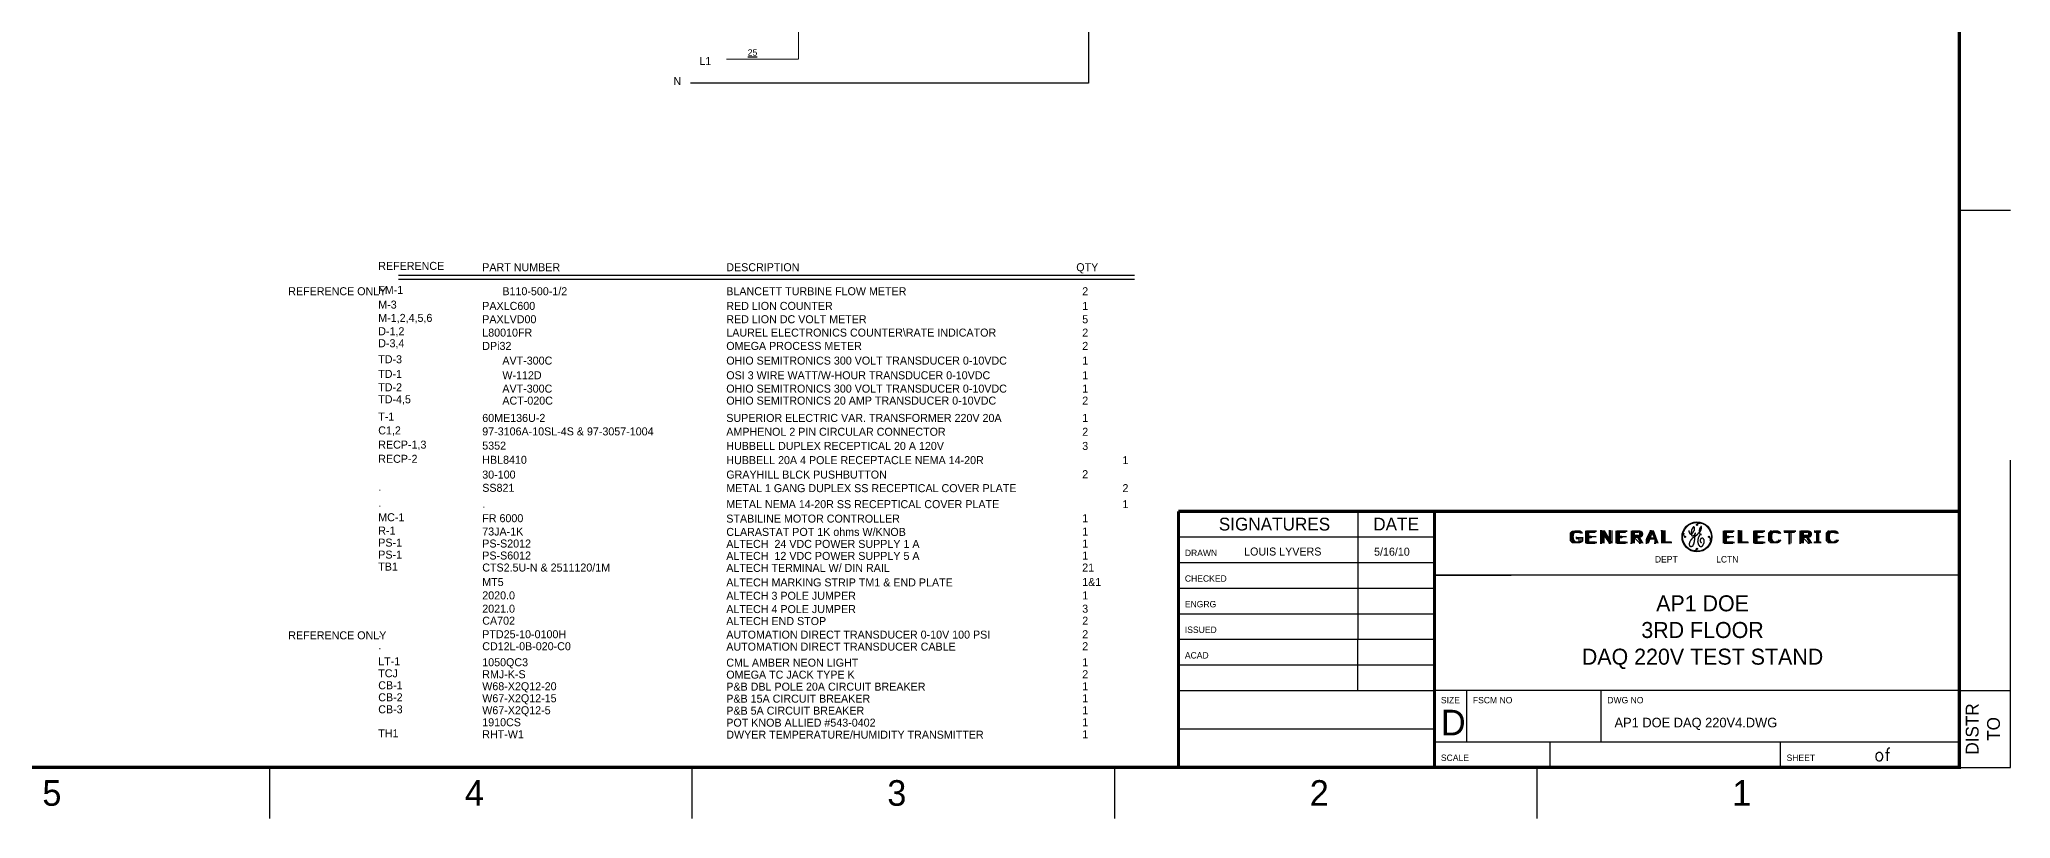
# Model space of a CAD drawing. Extents: x -15 to 94, y -4 to 69.
# Drawn here: x 32.7 to 94.3, y -4.1 to 20.2 of the extents above; entities that cross this region are included whole.
import ezdxf
from ezdxf.enums import TextEntityAlignment as Align

# ---------------------------------------------------------------- set-up
doc = ezdxf.new("R2010")
doc.units = 0
doc.header["$LTSCALE"] = 3
doc.header["$MEASUREMENT"] = 0
doc.layers.get('0').update_dxf_attribs({"linetype": 'CONTINUOUS'})
for name, color, linetype in [('TEXT', 4, 'CONTINUOUS'), ('TLEBLK', 5, 'CONTINUOUS'), ('WIRE', 1, 'CONTINUOUS'), ('WIRE BIG', 1, 'CONTINUOUS')]:
    doc.layers.add(name, color=color, linetype=linetype)
doc.styles.add('TXT', font='ROMANS')

# ---------------------------------------------------------------- blocks, each defined once
blk = doc.blocks.new('CIR', base_point=(18.56, 10))
for centre, radius in [((18.57, 10), 1.56), ((18.57, 10), 1.5), ((18.57, 11.25), 0.0625), ((18.57, 11.25), 0.0509), ((18.57, 11.25), 0.0447), ((17.32, 10), 0.0625), ((17.32, 10), 0.0509), ((17.32, 10), 0.0447), ((18.57, 8.75), 0.0625), ((18.57, 8.75), 0.0509), ((18.57, 8.75), 0.0447), ((19.82, 10), 0.0625), ((19.82, 10), 0.0509), ((19.82, 10), 0.0447)]:
    blk.add_circle(centre, radius)
for centre, start, end in [((17.45, 10.25), 153.4349, 243.4349), ((18.82, 11.12), 63.4349, 153.4349), ((18.32, 8.87), 243.4349, 333.4349), ((19.7, 9.75), 333.4349, 63.4349)]:
    blk.add_arc(centre, 0.28, start, end)
blk = doc.blocks.new('GELOGO')
for p, q in [((31.727, 3.85), (31.727, 3.848)), ((31.733, 3.85), (31.727, 3.85)), ((31.733, 3.834), (31.733, 3.85)), ((30.461, 3.797), (30.544, 3.797)), ((30.461, 3.703), (30.531, 3.703)), ((30.508, 3.75), (30.508, 3.734)), ((30.508, 3.734), (30.531, 3.734)), ((30.544, 3.797), (30.544, 3.812)), ((30.609, 3.797), (30.693, 3.797)), ((30.609, 3.758), (30.656, 3.758)), ((30.656, 3.742), (30.609, 3.742)), ((30.609, 3.703), (30.693, 3.703)), ((30.609, 3.688), (30.693, 3.688)), ((30.656, 3.758), (30.656, 3.742)), ((30.693, 3.797), (30.693, 3.812)), ((30.693, 3.703), (30.693, 3.688)), ((30.693, 3.688), (30.693, 3.703)), ((30.742, 3.812), (30.758, 3.812)), ((30.742, 3.688), (30.758, 3.688)), ((30.826, 3.813), (30.842, 3.813)), ((30.826, 3.688), (30.842, 3.688)), ((30.906, 3.797), (30.99, 3.797)), ((30.906, 3.758), (30.953, 3.758)), ((30.953, 3.742), (30.906, 3.742)), ((30.906, 3.703), (30.99, 3.703)), ((30.906, 3.688), (30.99, 3.688)), ((30.953, 3.758), (30.953, 3.742)), ((30.99, 3.797), (30.99, 3.812)), ((30.99, 3.688), (30.99, 3.703)), ((30.99, 3.703), (30.99, 3.688)), ((31.039, 3.688), (31.055, 3.688)), ((31.055, 3.797), (31.117, 3.797)), ((31.055, 3.766), (31.117, 3.766)), ((31.123, 3.688), (31.138, 3.688)), ((31.188, 3.688), (31.203, 3.688)), ((31.203, 3.742), (31.273, 3.742)), ((31.229, 3.813), (31.245, 3.813)), ((31.271, 3.688), (31.286, 3.688)), ((31.336, 3.812), (31.352, 3.812)), ((31.344, 3.703), (31.435, 3.703)), ((31.435, 3.703), (31.435, 3.688)), ((31.608, 3.811), (31.609, 3.811)), ((31.609, 3.811), (31.609, 3.8)), ((31.609, 3.8), (31.611, 3.8)), ((31.611, 3.8), (31.611, 3.793)), ((31.611, 3.793), (31.612, 3.793)), ((31.612, 3.793), (31.612, 3.789)), ((31.612, 3.789), (31.614, 3.789)), ((31.614, 3.789), (31.614, 3.786)), ((31.614, 3.786), (31.616, 3.786)), ((31.616, 3.786), (31.616, 3.784)), ((31.616, 3.784), (31.617, 3.782)), ((31.616, 3.688), (31.617, 3.688)), ((31.616, 3.668), (31.616, 3.688)), ((31.617, 3.668), (31.616, 3.668)), ((31.617, 3.782), (31.618, 3.782)), ((31.617, 3.693), (31.618, 3.695)), ((31.617, 3.688), (31.617, 3.693)), ((31.617, 3.664), (31.617, 3.668)), ((31.618, 3.664), (31.617, 3.664)), ((31.618, 3.782), (31.62, 3.78)), ((31.618, 3.697), (31.62, 3.697)), ((31.618, 3.695), (31.618, 3.697)), ((31.618, 3.66), (31.618, 3.664)), ((31.62, 3.66), (31.618, 3.66)), ((31.62, 3.78), (31.624, 3.78)), ((31.62, 3.701), (31.621, 3.701)), ((31.62, 3.697), (31.62, 3.701)), ((31.62, 3.657), (31.62, 3.66)), ((31.621, 3.657), (31.62, 3.657)), ((31.621, 3.704), (31.623, 3.704)), ((31.621, 3.701), (31.621, 3.704)), ((31.621, 3.655), (31.621, 3.657)), ((31.623, 3.708), (31.624, 3.708)), ((31.623, 3.704), (31.623, 3.708)), ((31.624, 3.78), (31.624, 3.778)), ((31.624, 3.778), (31.633, 3.778)), ((31.624, 3.71), (31.626, 3.71)), ((31.624, 3.708), (31.624, 3.71)), ((31.626, 3.712), (31.627, 3.715)), ((31.626, 3.71), (31.626, 3.712)), ((31.627, 3.716), (31.629, 3.716)), ((31.627, 3.715), (31.627, 3.716)), ((31.629, 3.719), (31.63, 3.719)), ((31.629, 3.716), (31.629, 3.719)), ((31.63, 3.721), (31.631, 3.721)), ((31.63, 3.719), (31.63, 3.721)), ((31.631, 3.802), (31.631, 3.775)), ((31.633, 3.802), (31.631, 3.802)), ((31.631, 3.775), (31.633, 3.775)), ((31.631, 3.723), (31.633, 3.723)), ((31.631, 3.721), (31.631, 3.723)), ((31.633, 3.811), (31.633, 3.802)), ((31.634, 3.811), (31.633, 3.811)), ((31.633, 3.78), (31.639, 3.78)), ((31.633, 3.778), (31.633, 3.78)), ((31.633, 3.775), (31.633, 3.769)), ((31.633, 3.769), (31.634, 3.769)), ((31.633, 3.726), (31.634, 3.726)), ((31.633, 3.723), (31.633, 3.726)), ((31.634, 3.815), (31.634, 3.811)), ((31.636, 3.815), (31.634, 3.815)), ((31.634, 3.769), (31.634, 3.764)), ((31.634, 3.764), (31.636, 3.764)), ((31.634, 3.726), (31.636, 3.727)), ((31.636, 3.822), (31.636, 3.815)), ((31.638, 3.822), (31.636, 3.822)), ((31.636, 3.764), (31.636, 3.763)), ((31.636, 3.763), (31.639, 3.763)), ((31.636, 3.727), (31.638, 3.727)), ((31.638, 3.823), (31.638, 3.822)), ((31.639, 3.823), (31.638, 3.823)), ((31.638, 3.73), (31.639, 3.73)), ((31.638, 3.727), (31.638, 3.73)), ((31.639, 3.826), (31.639, 3.823)), ((31.64, 3.826), (31.639, 3.826)), ((31.639, 3.782), (31.64, 3.782)), ((31.639, 3.78), (31.639, 3.782)), ((31.639, 3.763), (31.64, 3.76)), ((31.639, 3.732), (31.64, 3.732)), ((31.639, 3.73), (31.639, 3.732)), ((31.64, 3.828), (31.64, 3.826)), ((31.642, 3.828), (31.64, 3.828)), ((31.64, 3.784), (31.643, 3.784)), ((31.64, 3.782), (31.64, 3.784)), ((31.64, 3.76), (31.652, 3.76)), ((31.64, 3.734), (31.642, 3.734)), ((31.64, 3.732), (31.64, 3.734)), ((31.64, 3.657), (31.64, 3.655)), ((31.643, 3.657), (31.64, 3.657)), ((31.642, 3.83), (31.642, 3.828)), ((31.643, 3.83), (31.642, 3.83)), ((31.642, 3.736), (31.643, 3.736)), ((31.642, 3.734), (31.642, 3.736)), ((31.643, 3.834), (31.643, 3.83)), ((31.645, 3.834), (31.643, 3.834)), ((31.643, 3.786), (31.645, 3.786)), ((31.643, 3.784), (31.643, 3.786)), ((31.643, 3.738), (31.645, 3.738)), ((31.643, 3.736), (31.643, 3.738)), ((31.643, 3.66), (31.643, 3.657)), ((31.645, 3.66), (31.643, 3.66)), ((31.645, 3.837), (31.645, 3.834)), ((31.646, 3.837), (31.645, 3.837)), ((31.645, 3.789), (31.646, 3.789)), ((31.645, 3.786), (31.645, 3.789)), ((31.645, 3.741), (31.648, 3.741)), ((31.645, 3.738), (31.645, 3.741)), ((31.645, 3.662), (31.645, 3.66)), ((31.646, 3.662), (31.645, 3.662)), ((31.646, 3.839), (31.646, 3.837)), ((31.648, 3.839), (31.646, 3.839)), ((31.646, 3.791), (31.649, 3.791)), ((31.646, 3.789), (31.646, 3.791)), ((31.646, 3.664), (31.646, 3.662)), ((31.648, 3.664), (31.646, 3.664)), ((31.648, 3.841), (31.648, 3.839)), ((31.649, 3.841), (31.648, 3.841)), ((31.648, 3.743), (31.651, 3.743)), ((31.648, 3.741), (31.648, 3.743)), ((31.648, 3.666), (31.648, 3.664)), ((31.649, 3.666), (31.648, 3.666)), ((31.648, 3.666), (31.649, 3.666)), ((31.649, 3.666), (31.648, 3.666)), ((31.649, 3.843), (31.649, 3.841)), ((31.651, 3.843), (31.649, 3.843)), ((31.649, 3.793), (31.651, 3.793)), ((31.649, 3.791), (31.649, 3.793)), ((31.652, 3.673), (31.649, 3.668)), ((31.649, 3.668), (31.649, 3.666)), ((31.651, 3.845), (31.651, 3.843)), ((31.654, 3.845), (31.651, 3.845)), ((31.651, 3.797), (31.652, 3.797)), ((31.651, 3.793), (31.651, 3.797)), ((31.651, 3.745), (31.654, 3.745)), ((31.651, 3.743), (31.651, 3.745)), ((31.652, 3.8), (31.654, 3.8)), ((31.652, 3.797), (31.652, 3.8)), ((31.652, 3.763), (31.658, 3.763)), ((31.652, 3.76), (31.652, 3.763)), ((31.652, 3.675), (31.652, 3.673)), ((31.654, 3.675), (31.652, 3.675)), ((31.654, 3.848), (31.654, 3.845)), ((31.658, 3.848), (31.654, 3.848)), ((31.654, 3.802), (31.655, 3.802)), ((31.654, 3.8), (31.654, 3.802)), ((31.654, 3.747), (31.656, 3.747)), ((31.654, 3.745), (31.654, 3.747)), ((31.654, 3.679), (31.654, 3.675)), ((31.655, 3.679), (31.654, 3.679)), ((31.655, 3.804), (31.656, 3.804)), ((31.655, 3.802), (31.655, 3.804)), ((31.655, 3.804), (31.655, 3.802)), ((31.655, 3.802), (31.655, 3.804)), ((31.655, 3.804), (31.655, 3.802)), ((31.655, 3.802), (31.655, 3.804)), ((31.655, 3.684), (31.655, 3.679)), ((31.656, 3.684), (31.655, 3.684)), ((31.656, 3.806), (31.658, 3.806)), ((31.656, 3.804), (31.656, 3.806)), ((31.656, 3.749), (31.659, 3.749)), ((31.656, 3.747), (31.656, 3.749)), ((31.656, 3.693), (31.658, 3.693)), ((31.658, 3.693), (31.656, 3.693)), ((31.656, 3.69), (31.656, 3.684)), ((31.658, 3.69), (31.656, 3.69)), ((31.658, 3.845), (31.658, 3.848)), ((31.663, 3.845), (31.658, 3.845)), ((31.658, 3.808), (31.659, 3.808)), ((31.658, 3.806), (31.658, 3.808)), ((31.658, 3.764), (31.661, 3.764)), ((31.658, 3.763), (31.658, 3.764)), ((31.658, 3.699), (31.658, 3.693)), ((31.659, 3.699), (31.658, 3.699)), ((31.658, 3.693), (31.658, 3.69)), ((31.659, 3.811), (31.661, 3.811)), ((31.659, 3.808), (31.659, 3.811)), ((31.659, 3.752), (31.663, 3.752)), ((31.659, 3.749), (31.659, 3.752)), ((31.659, 3.708), (31.659, 3.699)), ((31.661, 3.708), (31.659, 3.708)), ((31.661, 3.812), (31.663, 3.815)), ((31.661, 3.811), (31.661, 3.812)), ((31.661, 3.767), (31.663, 3.767)), ((31.661, 3.764), (31.661, 3.767)), ((31.661, 3.719), (31.661, 3.708)), ((31.663, 3.719), (31.661, 3.719)), ((31.663, 3.843), (31.663, 3.845)), ((31.664, 3.843), (31.663, 3.843)), ((31.663, 3.817), (31.664, 3.817)), ((31.663, 3.815), (31.663, 3.817)), ((31.663, 3.769), (31.665, 3.769)), ((31.663, 3.767), (31.663, 3.769)), ((31.663, 3.753), (31.665, 3.753)), ((31.663, 3.752), (31.663, 3.753)), ((31.664, 3.747), (31.663, 3.745)), ((31.663, 3.745), (31.663, 3.719)), ((31.664, 3.841), (31.664, 3.843)), ((31.665, 3.841), (31.664, 3.841)), ((31.664, 3.823), (31.665, 3.823)), ((31.664, 3.817), (31.664, 3.823)), ((31.664, 3.758), (31.664, 3.747)), ((31.665, 3.758), (31.664, 3.758)), ((31.665, 3.823), (31.665, 3.841)), ((31.665, 3.771), (31.667, 3.771)), ((31.665, 3.769), (31.665, 3.771)), ((31.665, 3.767), (31.665, 3.758)), ((31.667, 3.767), (31.665, 3.767)), ((31.665, 3.756), (31.668, 3.756)), ((31.665, 3.753), (31.665, 3.756)), ((31.668, 3.775), (31.667, 3.774)), ((31.667, 3.775), (31.668, 3.775)), ((31.667, 3.771), (31.667, 3.775)), ((31.667, 3.774), (31.667, 3.767)), ((31.668, 3.78), (31.668, 3.775)), ((31.67, 3.78), (31.668, 3.78)), ((31.668, 3.778), (31.67, 3.78)), ((31.668, 3.775), (31.668, 3.778)), ((31.668, 3.756), (31.67, 3.758)), ((31.67, 3.782), (31.67, 3.78)), ((31.671, 3.782), (31.67, 3.782)), ((31.67, 3.782), (31.671, 3.782)), ((31.67, 3.78), (31.67, 3.782)), ((31.67, 3.758), (31.673, 3.758)), ((31.671, 3.789), (31.671, 3.782)), ((31.673, 3.786), (31.671, 3.789)), ((31.671, 3.786), (31.673, 3.786)), ((31.671, 3.782), (31.671, 3.786)), ((31.673, 3.76), (31.676, 3.76)), ((31.673, 3.758), (31.673, 3.76)), ((31.676, 3.763), (31.679, 3.763)), ((31.676, 3.76), (31.676, 3.763)), ((31.679, 3.764), (31.681, 3.764)), ((31.679, 3.763), (31.679, 3.764)), ((31.681, 3.767), (31.685, 3.767)), ((31.681, 3.764), (31.681, 3.767)), ((31.685, 3.769), (31.687, 3.769)), ((31.685, 3.767), (31.685, 3.769)), ((31.687, 3.771), (31.689, 3.771)), ((31.687, 3.769), (31.687, 3.771)), ((31.689, 3.774), (31.69, 3.774)), ((31.689, 3.771), (31.689, 3.774)), ((31.69, 3.774), (31.692, 3.775)), ((31.692, 3.775), (31.693, 3.775)), ((31.693, 3.778), (31.695, 3.778)), ((31.693, 3.775), (31.693, 3.778)), ((31.693, 3.705), (31.693, 3.699)), ((31.695, 3.705), (31.693, 3.705)), ((31.693, 3.699), (31.695, 3.699)), ((31.695, 3.778), (31.696, 3.78)), ((31.695, 3.719), (31.695, 3.705)), ((31.696, 3.719), (31.695, 3.719)), ((31.695, 3.699), (31.695, 3.693)), ((31.695, 3.693), (31.696, 3.693)), ((31.696, 3.78), (31.698, 3.78)), ((31.696, 3.732), (31.696, 3.719)), ((31.698, 3.732), (31.696, 3.732)), ((31.696, 3.693), (31.696, 3.688)), ((31.696, 3.688), (31.698, 3.688)), ((31.698, 3.782), (31.699, 3.782)), ((31.698, 3.78), (31.698, 3.782)), ((31.698, 3.734), (31.698, 3.732)), ((31.699, 3.734), (31.698, 3.734)), ((31.698, 3.688), (31.698, 3.684)), ((31.698, 3.684), (31.699, 3.684)), ((31.699, 3.784), (31.701, 3.784)), ((31.699, 3.782), (31.699, 3.784)), ((31.701, 3.741), (31.699, 3.738)), ((31.699, 3.738), (31.699, 3.734)), ((31.699, 3.684), (31.699, 3.679)), ((31.699, 3.679), (31.701, 3.679)), ((31.701, 3.784), (31.702, 3.786)), ((31.701, 3.745), (31.701, 3.741)), ((31.702, 3.745), (31.701, 3.745)), ((31.701, 3.679), (31.701, 3.677)), ((31.701, 3.677), (31.702, 3.677)), ((31.702, 3.786), (31.703, 3.786)), ((31.702, 3.749), (31.702, 3.745)), ((31.703, 3.749), (31.702, 3.749)), ((31.702, 3.677), (31.702, 3.675)), ((31.702, 3.675), (31.703, 3.673)), ((31.703, 3.789), (31.705, 3.789)), ((31.703, 3.786), (31.703, 3.789)), ((31.703, 3.752), (31.703, 3.749)), ((31.705, 3.752), (31.703, 3.752)), ((31.703, 3.673), (31.705, 3.673)), ((31.705, 3.791), (31.708, 3.791)), ((31.705, 3.789), (31.705, 3.791)), ((31.705, 3.756), (31.705, 3.752)), ((31.707, 3.756), (31.705, 3.756)), ((31.705, 3.673), (31.705, 3.671)), ((31.705, 3.671), (31.707, 3.671)), ((31.707, 3.758), (31.707, 3.756)), ((31.708, 3.758), (31.707, 3.758)), ((31.707, 3.671), (31.707, 3.668)), ((31.707, 3.668), (31.708, 3.668)), ((31.708, 3.793), (31.71, 3.793)), ((31.708, 3.791), (31.708, 3.793)), ((31.708, 3.763), (31.708, 3.758)), ((31.711, 3.763), (31.708, 3.763)), ((31.708, 3.668), (31.708, 3.666)), ((31.708, 3.666), (31.71, 3.666)), ((31.71, 3.819), (31.71, 3.804)), ((31.711, 3.819), (31.71, 3.819)), ((31.71, 3.804), (31.711, 3.802)), ((31.71, 3.795), (31.712, 3.795)), ((31.71, 3.793), (31.71, 3.795)), ((31.71, 3.666), (31.71, 3.664)), ((31.71, 3.664), (31.711, 3.664)), ((31.712, 3.823), (31.711, 3.822)), ((31.711, 3.822), (31.711, 3.819)), ((31.711, 3.802), (31.711, 3.797)), ((31.711, 3.797), (31.712, 3.797)), ((31.711, 3.764), (31.711, 3.763)), ((31.712, 3.764), (31.711, 3.764)), ((31.711, 3.664), (31.712, 3.662)), ((31.712, 3.828), (31.712, 3.823)), ((31.714, 3.828), (31.712, 3.828)), ((31.712, 3.797), (31.712, 3.791)), ((31.712, 3.797), (31.714, 3.797)), ((31.712, 3.795), (31.712, 3.797)), ((31.712, 3.791), (31.714, 3.789)), ((31.715, 3.769), (31.712, 3.764)), ((31.712, 3.662), (31.714, 3.662)), ((31.715, 3.833), (31.714, 3.83)), ((31.714, 3.83), (31.714, 3.828)), ((31.714, 3.797), (31.715, 3.8)), ((31.714, 3.789), (31.714, 3.786)), ((31.714, 3.786), (31.717, 3.782)), ((31.714, 3.662), (31.714, 3.66)), ((31.714, 3.66), (31.717, 3.66)), ((31.717, 3.834), (31.715, 3.833)), ((31.715, 3.8), (31.717, 3.8)), ((31.717, 3.769), (31.715, 3.769)), ((31.717, 3.837), (31.717, 3.834)), ((31.718, 3.837), (31.717, 3.837)), ((31.717, 3.8), (31.723, 3.808)), ((31.717, 3.782), (31.717, 3.78)), ((31.717, 3.78), (31.718, 3.78)), ((31.717, 3.771), (31.717, 3.769)), ((31.721, 3.771), (31.717, 3.771)), ((31.717, 3.66), (31.718, 3.657)), ((31.718, 3.839), (31.718, 3.837)), ((31.72, 3.839), (31.718, 3.839)), ((31.718, 3.78), (31.718, 3.778)), ((31.718, 3.778), (31.721, 3.778)), ((31.718, 3.712), (31.718, 3.71)), ((31.72, 3.712), (31.718, 3.712)), ((31.718, 3.71), (31.72, 3.71)), ((31.718, 3.657), (31.726, 3.657)), ((31.721, 3.843), (31.72, 3.841)), ((31.72, 3.841), (31.72, 3.839)), ((31.72, 3.723), (31.72, 3.712)), ((31.721, 3.723), (31.72, 3.723)), ((31.72, 3.71), (31.72, 3.704)), ((31.72, 3.704), (31.721, 3.704)), ((31.723, 3.843), (31.721, 3.843)), ((31.721, 3.778), (31.721, 3.775)), ((31.721, 3.775), (31.726, 3.775)), ((31.721, 3.774), (31.721, 3.771)), ((31.721, 3.771), (31.721, 3.774)), ((31.721, 3.774), (31.721, 3.771)), ((31.723, 3.774), (31.721, 3.774)), ((31.723, 3.727), (31.721, 3.726)), ((31.721, 3.726), (31.721, 3.723)), ((31.721, 3.704), (31.721, 3.699)), ((31.721, 3.699), (31.723, 3.699)), ((31.723, 3.845), (31.723, 3.843)), ((31.724, 3.845), (31.723, 3.845)), ((31.723, 3.808), (31.724, 3.808)), ((31.723, 3.771), (31.723, 3.774)), ((31.723, 3.774), (31.723, 3.771)), ((31.727, 3.774), (31.723, 3.771)), ((31.723, 3.73), (31.723, 3.727)), ((31.724, 3.73), (31.723, 3.73)), ((31.723, 3.699), (31.723, 3.697)), ((31.723, 3.697), (31.724, 3.697)), ((31.724, 3.848), (31.724, 3.845)), ((31.727, 3.848), (31.724, 3.848)), ((31.724, 3.811), (31.726, 3.811)), ((31.724, 3.808), (31.724, 3.811)), ((31.724, 3.732), (31.724, 3.73)), ((31.727, 3.732), (31.724, 3.732)), ((31.724, 3.697), (31.724, 3.695)), ((31.724, 3.695), (31.732, 3.695)), ((31.726, 3.815), (31.727, 3.815)), ((31.726, 3.811), (31.726, 3.815)), ((31.726, 3.775), (31.726, 3.774)), ((31.726, 3.774), (31.732, 3.774)), ((31.726, 3.657), (31.726, 3.655)), ((31.727, 3.817), (31.729, 3.819)), ((31.727, 3.815), (31.727, 3.817)), ((31.73, 3.774), (31.727, 3.774)), ((31.727, 3.734), (31.727, 3.732)), ((31.73, 3.734), (31.727, 3.734)), ((31.729, 3.822), (31.73, 3.822)), ((31.729, 3.819), (31.729, 3.822)), ((31.73, 3.828), (31.732, 3.828)), ((31.73, 3.822), (31.73, 3.828)), ((31.73, 3.775), (31.73, 3.774)), ((31.732, 3.775), (31.73, 3.775)), ((31.73, 3.736), (31.73, 3.734)), ((31.735, 3.736), (31.73, 3.736)), ((31.73, 3.657), (31.73, 3.655)), ((31.73, 3.655), (31.73, 3.657)), ((31.732, 3.834), (31.733, 3.834)), ((31.732, 3.828), (31.732, 3.834)), ((31.732, 3.774), (31.732, 3.775)), ((31.732, 3.697), (31.733, 3.697)), ((31.732, 3.695), (31.732, 3.697)), ((31.732, 3.657), (31.736, 3.657)), ((31.732, 3.655), (31.732, 3.657)), ((31.735, 3.738), (31.735, 3.736)), ((31.746, 3.738), (31.735, 3.738)), ((31.736, 3.66), (31.74, 3.66)), ((31.736, 3.657), (31.736, 3.66)), ((31.74, 3.662), (31.742, 3.662)), ((31.74, 3.66), (31.74, 3.662)), ((31.742, 3.662), (31.744, 3.664)), ((31.744, 3.664), (31.745, 3.664)), ((31.745, 3.666), (31.746, 3.666)), ((31.745, 3.664), (31.745, 3.666)), ((31.746, 3.736), (31.746, 3.738)), ((31.749, 3.736), (31.746, 3.736)), ((31.746, 3.668), (31.748, 3.668)), ((31.746, 3.666), (31.746, 3.668)), ((31.748, 3.671), (31.749, 3.673)), ((31.748, 3.668), (31.748, 3.671)), ((31.749, 3.734), (31.749, 3.736)), ((31.751, 3.732), (31.749, 3.734)), ((31.749, 3.675), (31.751, 3.675)), ((31.749, 3.673), (31.749, 3.675)), ((31.751, 3.73), (31.751, 3.732)), ((31.752, 3.73), (31.751, 3.73)), ((31.751, 3.679), (31.752, 3.679)), ((31.751, 3.675), (31.751, 3.679)), ((31.752, 3.727), (31.752, 3.73)), ((31.754, 3.727), (31.752, 3.727)), ((31.752, 3.682), (31.754, 3.684)), ((31.752, 3.679), (31.752, 3.682)), ((31.754, 3.726), (31.754, 3.727)), ((31.755, 3.726), (31.754, 3.726)), ((31.754, 3.686), (31.755, 3.686)), ((31.754, 3.684), (31.754, 3.686)), ((31.755, 3.723), (31.755, 3.726)), ((31.757, 3.721), (31.755, 3.723)), ((31.755, 3.69), (31.757, 3.69)), ((31.755, 3.686), (31.755, 3.69)), ((31.757, 3.716), (31.757, 3.721)), ((31.758, 3.716), (31.757, 3.716)), ((31.757, 3.699), (31.758, 3.699)), ((31.757, 3.69), (31.757, 3.699)), ((31.758, 3.699), (31.758, 3.716)), ((31.953, 3.797), (32.037, 3.797)), ((31.953, 3.758), (32, 3.758)), ((32, 3.742), (31.953, 3.742)), ((31.953, 3.703), (32.037, 3.703)), ((31.953, 3.688), (32.037, 3.688)), ((32, 3.758), (32, 3.742)), ((32.037, 3.797), (32.037, 3.812)), ((32.037, 3.703), (32.037, 3.688)), ((32.037, 3.688), (32.037, 3.703)), ((32.086, 3.812), (32.102, 3.812)), ((32.094, 3.703), (32.185, 3.703)), ((32.185, 3.703), (32.185, 3.688)), ((32.25, 3.797), (32.333, 3.797)), ((32.25, 3.758), (32.297, 3.758)), ((32.297, 3.742), (32.25, 3.742)), ((32.25, 3.703), (32.333, 3.703)), ((32.25, 3.688), (32.333, 3.688)), ((32.297, 3.758), (32.297, 3.742)), ((32.333, 3.797), (32.333, 3.812)), ((32.333, 3.688), (32.333, 3.703)), ((32.333, 3.703), (32.333, 3.688)), ((32.398, 3.797), (32.461, 3.797)), ((32.398, 3.703), (32.461, 3.703)), ((32.466, 3.792), (32.482, 3.792)), ((32.466, 3.709), (32.482, 3.709)), ((32.539, 3.812), (32.539, 3.797)), ((32.539, 3.797), (32.639, 3.797)), ((32.581, 3.687), (32.597, 3.687)), ((32.639, 3.797), (32.639, 3.812)), ((32.688, 3.688), (32.703, 3.688)), ((32.703, 3.797), (32.766, 3.797)), ((32.703, 3.766), (32.766, 3.766)), ((32.771, 3.688), (32.786, 3.688)), ((32.836, 3.812), (32.836, 3.797)), ((32.836, 3.797), (32.893, 3.797)), ((32.836, 3.703), (32.893, 3.703)), ((32.836, 3.688), (32.836, 3.703)), ((32.893, 3.797), (32.893, 3.813)), ((32.893, 3.703), (32.893, 3.688)), ((32.961, 3.797), (33.023, 3.797)), ((32.961, 3.703), (33.023, 3.703)), ((33.029, 3.792), (33.045, 3.792)), ((33.029, 3.709), (33.045, 3.709)), ((31.624, 3.655), (31.621, 3.655)), ((31.624, 3.653), (31.624, 3.655)), ((31.634, 3.653), (31.624, 3.653)), ((31.634, 3.655), (31.634, 3.653)), ((31.64, 3.655), (31.634, 3.655)), ((31.726, 3.655), (31.73, 3.655)), ((31.73, 3.655), (31.732, 3.655))]:
    blk.add_line(p, q)
at = {"linetype": 'Continuous'}
for p, q in [((28.375, 2.25), (28.375, 2.75)), ((26.625, 2.5), (29.125, 2.5)), ((26.625, 2.25), (29.125, 2.25)), ((26.625, 1.875), (29.125, 1.875))]:
    blk.add_line(p, q, dxfattribs=at)
at = {"color": 1, "linetype": 'Continuous', "const_width": 0.0312}
blk.add_lwpolyline([(26.625, 2.75), (26.625, 1.5)], dxfattribs=at)
for points in [[(30.445, 3.789), (30.469, 3.812), (30.461, 3.789), (30.469, 3.797)], [(30.445, 3.789), (30.445, 3.711), (30.461, 3.789), (30.461, 3.711)], [(30.445, 3.711), (30.469, 3.688), (30.461, 3.711), (30.477, 3.688)], [(30.461, 3.703), (30.539, 3.703), (30.469, 3.688), (30.531, 3.688)], [(30.469, 3.812), (30.544, 3.813), (30.469, 3.797), (30.544, 3.797)], [(30.508, 3.734), (30.539, 3.734), (30.508, 3.75), (30.539, 3.75)], [(30.529, 3.737), (30.529, 3.696), (30.537, 3.739), (30.537, 3.697)], [(30.531, 3.75), (30.531, 3.688), (30.544, 3.75), (30.544, 3.688)], [(30.594, 3.812), (30.693, 3.813), (30.594, 3.797), (30.693, 3.797)], [(30.594, 3.805), (30.594, 3.688), (30.609, 3.805), (30.609, 3.688)], [(30.602, 3.758), (30.656, 3.758), (30.594, 3.742), (30.656, 3.742)], [(30.594, 3.703), (30.693, 3.704), (30.594, 3.688), (30.693, 3.688)], [(30.742, 3.812), (30.742, 3.688), (30.758, 3.812), (30.758, 3.688)], [(30.742, 3.812), (30.826, 3.688), (30.758, 3.812), (30.842, 3.688)], [(30.826, 3.692), (30.826, 3.813), (30.842, 3.688), (30.842, 3.813)], [(30.891, 3.812), (30.99, 3.813), (30.891, 3.797), (30.99, 3.797)], [(30.891, 3.805), (30.891, 3.688), (30.906, 3.805), (30.906, 3.688)], [(30.898, 3.758), (30.953, 3.758), (30.891, 3.742), (30.953, 3.742)], [(30.891, 3.703), (30.99, 3.704), (30.891, 3.688), (30.99, 3.688)], [(31.039, 3.812), (31.039, 3.688), (31.055, 3.812), (31.055, 3.688)], [(31.055, 3.812), (31.117, 3.812), (31.047, 3.797), (31.117, 3.797)], [(31.055, 3.766), (31.117, 3.766), (31.047, 3.75), (31.117, 3.75)], [(31.061, 3.749), (31.123, 3.688), (31.077, 3.749), (31.138, 3.688)], [(31.117, 3.797), (31.125, 3.789), (31.117, 3.812), (31.138, 3.791)], [(31.117, 3.766), (31.125, 3.773), (31.117, 3.75), (31.138, 3.771)], [(31.123, 3.793), (31.123, 3.765), (31.138, 3.792), (31.138, 3.771)], [(31.188, 3.73), (31.229, 3.813), (31.203, 3.73), (31.245, 3.813)], [(31.188, 3.688), (31.188, 3.73), (31.203, 3.688), (31.203, 3.73)], [(31.198, 3.73), (31.279, 3.73), (31.201, 3.742), (31.275, 3.742)], [(31.229, 3.813), (31.271, 3.73), (31.246, 3.813), (31.286, 3.73)], [(31.271, 3.735), (31.271, 3.688), (31.286, 3.73), (31.286, 3.688)], [(31.336, 3.812), (31.336, 3.688), (31.352, 3.812), (31.352, 3.688)], [(31.344, 3.703), (31.435, 3.704), (31.346, 3.688), (31.435, 3.688)], [(31.938, 3.812), (32.037, 3.813), (31.938, 3.797), (32.037, 3.797)], [(31.938, 3.805), (31.938, 3.688), (31.953, 3.805), (31.953, 3.688)], [(31.945, 3.758), (32, 3.758), (31.938, 3.742), (32, 3.742)], [(31.938, 3.703), (32.037, 3.704), (31.938, 3.688), (32.037, 3.688)], [(32.086, 3.812), (32.086, 3.688), (32.102, 3.812), (32.102, 3.688)], [(32.094, 3.703), (32.185, 3.704), (32.096, 3.688), (32.185, 3.688)], [(32.234, 3.812), (32.333, 3.813), (32.234, 3.797), (32.334, 3.797)], [(32.234, 3.805), (32.234, 3.688), (32.25, 3.805), (32.25, 3.688)], [(32.242, 3.758), (32.297, 3.758), (32.234, 3.742), (32.297, 3.742)], [(32.234, 3.703), (32.333, 3.704), (32.234, 3.688), (32.334, 3.688)], [(32.383, 3.792), (32.403, 3.813), (32.399, 3.792), (32.419, 3.813)], [(32.383, 3.792), (32.383, 3.709), (32.398, 3.797), (32.398, 3.703)], [(32.399, 3.708), (32.419, 3.688), (32.383, 3.709), (32.404, 3.688)], [(32.406, 3.812), (32.461, 3.812), (32.398, 3.797), (32.469, 3.797)], [(32.403, 3.704), (32.467, 3.704), (32.409, 3.688), (32.46, 3.688)], [(32.452, 3.697), (32.467, 3.709), (32.461, 3.688), (32.482, 3.709)], [(32.461, 3.797), (32.466, 3.792), (32.461, 3.812), (32.482, 3.792)], [(32.539, 3.812), (32.639, 3.813), (32.539, 3.797), (32.639, 3.797)], [(32.581, 3.806), (32.581, 3.687), (32.597, 3.808), (32.597, 3.687)], [(32.688, 3.812), (32.688, 3.688), (32.703, 3.812), (32.703, 3.688)], [(32.703, 3.812), (32.766, 3.812), (32.695, 3.797), (32.766, 3.797)], [(32.703, 3.766), (32.766, 3.766), (32.695, 3.75), (32.766, 3.75)], [(32.709, 3.749), (32.771, 3.688), (32.725, 3.749), (32.786, 3.688)], [(32.766, 3.797), (32.773, 3.789), (32.766, 3.812), (32.787, 3.791)], [(32.766, 3.766), (32.773, 3.773), (32.766, 3.75), (32.787, 3.771)], [(32.771, 3.793), (32.771, 3.765), (32.787, 3.792), (32.787, 3.771)], [(32.836, 3.797), (32.893, 3.797), (32.836, 3.812), (32.893, 3.813)], [(32.836, 3.688), (32.893, 3.687), (32.836, 3.703), (32.893, 3.704)], [(32.857, 3.809), (32.857, 3.696), (32.873, 3.801), (32.873, 3.695)], [(32.946, 3.792), (32.966, 3.813), (32.961, 3.792), (32.982, 3.813)], [(32.946, 3.792), (32.946, 3.709), (32.961, 3.797), (32.961, 3.703)], [(32.961, 3.708), (32.981, 3.688), (32.946, 3.709), (32.967, 3.688)], [(32.969, 3.812), (33.023, 3.812), (32.961, 3.797), (33.031, 3.797)], [(32.965, 3.704), (33.03, 3.704), (32.971, 3.688), (33.022, 3.688)], [(33.015, 3.697), (33.029, 3.709), (33.023, 3.688), (33.045, 3.709)], [(33.023, 3.797), (33.028, 3.792), (33.023, 3.812), (33.044, 3.792)]]:
    blk.add_solid(points)
at = {"xscale": 0.09375, "yscale": 0.09375, "zscale": 0.09375}
blk.add_blockref('CIR', (31.687, 3.75), dxfattribs=at)
for s, height, p in [('G', 0.125, (30.445, 3.688)), ('G', 0.125, (30.461, 3.688)), ('E', 0.125, (30.594, 3.688)), ('E', 0.125, (30.609, 3.688)), ('N', 0.125, (30.742, 3.688)), ('N', 0.125, (30.758, 3.688)), ('E', 0.125, (30.891, 3.688)), ('E', 0.125, (30.906, 3.688)), ('R', 0.125, (31.039, 3.688)), ('R', 0.125, (31.055, 3.688)), ('A', 0.125, (31.188, 3.688)), ('A', 0.125, (31.203, 3.688)), ('L', 0.125, (31.336, 3.688)), ('L', 0.125, (31.352, 3.688)), ('E', 0.125, (31.938, 3.688)), ('E', 0.125, (31.953, 3.688)), ('L', 0.125, (32.086, 3.688)), ('L', 0.125, (32.102, 3.688)), ('E', 0.125, (32.234, 3.688)), ('E', 0.125, (32.25, 3.688)), ('C', 0.125, (32.383, 3.688)), ('C', 0.125, (32.398, 3.688)), ('T', 0.125, (32.539, 3.688)), ('T', 0.125, (32.555, 3.688)), ('R', 0.125, (32.688, 3.688)), ('R', 0.125, (32.703, 3.688)), ('I', 0.125, (32.836, 3.688)), ('I', 0.125, (32.852, 3.688)), ('C', 0.125, (32.945, 3.688)), ('C', 0.125, (32.961, 3.688)), ('LCTN', 0.0625, (31.875, 3.5))]:
    blk.add_text(s, height=height).set_placement(p)
blk.add_text('DEPT', height=0.0625).set_placement((31.5, 3.5), align=Align.RIGHT)
blk = doc.blocks.new('DTIT')
for p, q in [((34.25, 6.0625), (33.75, 6.0625)), ((34.25, 0.625), (34.25, 3.625)), ((27.875, 3.125), (27.875, 1.875)), ((26.125, 2.875), (28.625, 2.875)), ((26.125, 2.625), (28.625, 2.625)), ((26.125, 2.375), (28.625, 2.375)), ((28.625, 2.5), (29.375, 2.5)), ((33.75, 2.5), (28.625, 2.5)), ((28.625, 2.5), (29.375, 2.5)), ((26.125, 2.125), (28.625, 2.125)), ((26.125, 1.875), (28.625, 1.875)), ((33.75, 1.375), (28.625, 1.375)), ((28.9375, 1.375), (28.9375, 0.875)), ((30.25, 1.375), (30.25, 0.875)), ((33.75, 1.375), (34.25, 1.375)), ((28.625, 0.875), (33.75, 0.875)), ((29.75, 0.875), (29.75, 0.625)), ((32, 0.875), (32, 0.625)), ((17.25, 0.625), (17.25, 0.125)), ((21.375, 0.625), (21.375, 0.125)), ((25.5, 0.625), (25.5, 0.125)), ((29.625, 0.625), (29.625, 0.125))]:
    blk.add_line(p, q)
at = {"linetype": 'Continuous'}
blk.add_line((33.75, 0.625), (34.25, 0.625), dxfattribs=at)
at = {"color": 1, "linetype": 'Continuous', "const_width": 0.0312}
blk.add_lwpolyline([(0.75, 22.375), (33.75, 22.375), (33.75, 0.625), (0.75, 0.625)], close=True, dxfattribs=at)
at = {"color": 1, "const_width": 0.0312}
for points in [[(26.125, 3.125), (26.125, 1.875)], [(33.75, 3.125), (26.125, 3.125)], [(28.625, 3.125), (28.625, 0.625)]]:
    blk.add_lwpolyline(points, dxfattribs=at)
at = {"linetype": 'Continuous'}
blk.add_blockref('GELOGO', (-0.5, -0.875), dxfattribs=at)
for s, height, p in [('SIGNATURES', 0.125, (27.0625, 2.9375)), ('DATE', 0.125, (28.25, 2.9375)), ('5', 0.25, (15.125, 0.25)), ('4', 0.25, (19.25, 0.25)), ('3', 0.25, (23.375, 0.25)), ('2', 0.25, (27.5, 0.25)), ('1', 0.25, (31.625, 0.25))]:
    blk.add_text(s, height=height).set_placement(p, align=Align.CENTER)
for s, height, p in [('DRAWN', 0.0625, (26.1875, 2.6875)), ('CHECKED', 0.0625, (26.1875, 2.4375)), ('ENGRG', 0.0625, (26.1875, 2.1875)), ('ISSUED', 0.0625, (26.1875, 1.9375)), ('ACAD', 0.0625, (26.1875, 1.6875)), ('SIZE', 0.0625, (28.6875, 1.25)), ('D', 0.25, (28.6875, 0.9375)), ('FSCM NO', 0.0625, (29, 1.25)), ('DWG NO', 0.0625, (30.3125, 1.25)), ('SCALE', 0.0625, (28.6875, 0.6875)), ('SHEET', 0.0625, (32.0625, 0.6875))]:
    blk.add_text(s, height=height).set_placement(p)
for s, p in [('DISTR', (33.9375, 1)), ('TO', (34.1458, 1))]:
    blk.add_text(s, height=0.125, rotation=90).set_placement(p, align=Align.CENTER)
at = {"linetype": 'Continuous', "style": 'TXT'}
blk.add_text('of', height=0.125, dxfattribs=at).set_placement((33, 0.6875), align=Align.CENTER)
blk = doc.blocks.new('DTIT2')
at = {"layer": 'TLEBLK', "xscale": 2, "yscale": 2, "zscale": 2}
blk.add_blockref('DTIT', (-0.375, 0), dxfattribs=at)

msp = doc.modelspace()

# ---------------------------------------------------------------- linework, layer by layer
at = {"layer": 'TEXT'}
for p, q in [((43.875, 12.875), (66.875, 12.875)), ((43.875, 12.75), (66.875, 12.75))]:
    msp.add_line(p, q, dxfattribs=at)
at = {"layer": 'WIRE', "linetype": 'ByBlock', "lineweight": 30, "const_width": 0.03}
for points in [[(56.375, 38.625), (56.375, 19.625)], [(56.375, 19.625), (54.125, 19.625)]]:
    msp.add_lwpolyline(points, dxfattribs=at)
at = {"layer": 'WIRE BIG', "linetype": 'ByBlock'}
msp.add_line((65.437, 23.625), (65.437, 18.875), dxfattribs=at)
at = {"layer": 'WIRE BIG', "linetype": 'ByBlock', "lineweight": 30}
msp.add_line((65.437, 18.875), (53, 18.875), dxfattribs=at)

# ---------------------------------------------------------------- block references
at = {"layer": 'TEXT', "linetype": 'ByBlock', "lineweight": 30, "xscale": 1.6, "yscale": 1.6, "zscale": 1.6}
msp.add_blockref('DTIT2', (-14.75, -4.5), dxfattribs=at)

# ---------------------------------------------------------------- texts
at = {"layer": 'TEXT'}
for s, p in [('L1', (53.466, 19.442)), ('N', (52.591, 18.817))]:
    msp.add_text(s, height=0.25, dxfattribs=at).set_placement(p, align=Align.CENTER)
for s, height, p in [('    REFERENCE', 0.25, (42.875, 13.042)), ('    PART NUMBER', 0.25, (46.125, 13)), ('    DESCRIPTION', 0.25, (53.75, 13)), ('      QTY', 0.25, (64.5, 13)), ('    FM-1', 0.25, (42.875, 12.292)), ('B110-500-1/2', 0.25, (47.125, 12.25)), ('    BLANCETT TURBINE FLOW METER', 0.25, (53.75, 12.25)), ('        2', 0.25, (64.5, 12.25)), ('    M-3', 0.25, (42.875, 11.833)), ('    PAXLC600', 0.25, (46.125, 11.792)), ('    RED LION COUNTER', 0.25, (53.75, 11.792)), ('        1', 0.25, (64.5, 11.792)), ('    M-1,2,4,5,6', 0.25, (42.875, 11.417)), ('    D-1,2', 0.25, (42.875, 11)), ('    PAXLVD00', 0.25, (46.125, 11.375)), ('    L80010FR', 0.25, (46.125, 10.958)), ('    RED LION DC VOLT METER', 0.25, (53.75, 11.375)), ('    LAUREL ELECTRONICS COUNTER\\RATE INDICATOR', 0.25, (53.75, 10.958)), ('        5', 0.25, (64.5, 11.375)), ('        2', 0.25, (64.5, 10.958)), ('    D-3,4', 0.25, (42.875, 10.625)), ('    DPi32', 0.25, (46.125, 10.542)), ('    OMEGA PROCESS METER', 0.25, (53.75, 10.542)), ('        2', 0.25, (64.5, 10.542)), ('    TD-1', 0.25, (42.875, 9.667)), ('W-112D', 0.25, (47.125, 9.625)), ('    OSI 3 WIRE WATT/W-HOUR TRANSDUCER 0-10VDC', 0.25, (53.75, 9.625)), ('        1', 0.25, (64.5, 9.625)), ('    TD-2', 0.25, (42.875, 9.25)), ('AVT-300C', 0.25, (47.125, 9.208)), ('    OHIO SEMITRONICS 300 VOLT TRANSDUCER 0-10VDC', 0.25, (53.75, 9.208)), ('        1', 0.25, (64.5, 9.208)), ('    T-1', 0.25, (42.875, 8.333)), ('    C1,2', 0.25, (42.875, 7.902)), ('    97-3106A-10SL-4S & 97-3057-1004', 0.25, (46.125, 7.871)), ('    60ME136U-2', 0.25, (46.125, 8.292)), ('    AMPHENOL 2 PIN CIRCULAR CONNECTOR', 0.25, (53.75, 7.86)), ('    SUPERIOR ELECTRIC VAR. TRANSFORMER 220V 20A', 0.25, (53.75, 8.292)), ('        2', 0.25, (64.5, 7.86)), ('        1', 0.25, (64.5, 8.292)), ('    30-100', 0.25, (46.125, 6.522)), ('    GRAYHILL BLCK PUSHBUTTON', 0.25, (53.75, 6.522)), ('        2        ', 0.25, (64.5, 6.534)), ('    MC-1', 0.25, (42.875, 5.189)), ('    R-1', 0.25, (42.875, 4.772)), ('    73JA-1K', 0.25, (46.125, 4.743)), ('    FR 6000', 0.25, (46.125, 5.159)), ('    STABILINE MOTOR CONTROLLER', 0.25, (53.75, 5.147)), ('    CLARASTAT POT 1K ohms W/KNOB', 0.25, (53.75, 4.731)), ('        1', 0.25, (64.5, 5.159)), ('        1', 0.25, (64.5, 4.743)), ('    TB1', 0.25, (42.875, 3.647)), ('    CTS2.5U-N & 2511120/1M  ', 0.25, (46.125, 3.618)), ('    ALTECH TERMINAL W/ DIN RAIL', 0.25, (53.75, 3.606)), ('        21', 0.25, (64.5, 3.618)), ('    MT5 ', 0.25, (46.125, 3.165)), ('    ALTECH MARKING STRIP TM1 & END PLATE', 0.25, (53.75, 3.153)), ('        1&1', 0.25, (64.5, 3.165)), ('    2020.0', 0.25, (46.125, 2.748)), ('    2021.0', 0.25, (46.125, 2.332)), ('    ALTECH 3 POLE JUMPER', 0.25, (53.75, 2.736)), ('    ALTECH 4 POLE JUMPER', 0.25, (53.75, 2.32)), ('        3', 0.25, (64.5, 2.332)), ('        1', 0.25, (64.5, 2.748)), ('    CA702 ', 0.25, (46.125, 1.957)), ('    ALTECH END STOP', 0.25, (53.75, 1.945)), ('        2', 0.25, (64.5, 1.957)), ('    .', 0.25, (42.875, 1.564)), ('    CD12L-0B-020-C0', 0.25, (46.125, 1.159)), ('    PTD25-10-0100H', 0.25, (46.125, 1.534)), ('    AUTOMATION DIRECT TRANSDUCER 0-10V 100 PSI', 0.25, (53.75, 1.522)), ('    AUTOMATION DIRECT TRANSDUCER CABLE', 0.25, (53.75, 1.147)), ('        2', 0.25, (64.5, 1.534)), ('        2', 0.25, (64.5, 1.159)), ('    LT-1', 0.25, (42.875, 0.689)), ('    .', 0.25, (42.875, 1.189)), ('    1050QC3 ', 0.25, (46.125, 0.659)), ('    CML AMBER NEON LIGHT', 0.25, (53.75, 0.647)), ('        1', 0.25, (64.5, 0.659)), ('    TCJ', 0.25, (42.875, 0.314)), ('    CB-1', 0.25, (42.875, -0.061)), ('    W68-X2Q12-20', 0.25, (46.125, -0.091)), ('    RMJ-K-S', 0.25, (46.125, 0.284)), ('    OMEGA TC JACK TYPE K', 0.25, (53.75, 0.272)), ('    P&B DBL POLE 20A CIRCUIT BREAKER', 0.25, (53.75, -0.103)), ('        2', 0.25, (64.5, 0.284)), ('        1', 0.25, (64.5, -0.091)), ('    CB-2', 0.25, (42.875, -0.436)), ('    CB-3', 0.25, (42.875, -0.811)), ('    W67-X2Q12-15', 0.25, (46.125, -0.466)), ('    W67-X2Q12-5', 0.25, (46.125, -0.841)), ('    P&B 15A CIRCUIT BREAKER', 0.25, (53.75, -0.478)), ('    P&B 5A CIRCUIT BREAKER', 0.25, (53.75, -0.853)), ('        1', 0.25, (64.5, -0.466)), ('        1', 0.25, (64.5, -0.841)), ('    1910CS', 0.25, (46.125, -1.216)), ('    POT KNOB ALLIED #543-0402', 0.25, (53.75, -1.228)), ('        1', 0.25, (64.5, -1.216)), ('AP1 DOE DAQ 220V4.DWG', 0.3, (81.875, -1.25)), ('    TH1', 0.25, (42.875, -1.561)), ('    RHT-W1', 0.25, (46.125, -1.591)), ('    DWYER TEMPERATURE/HUMIDITY TRANSMITTER', 0.25, (53.75, -1.603)), ('        1', 0.25, (64.5, -1.591))]:
    msp.add_text(s, height=height, dxfattribs=at).set_placement(p)
at = {"layer": 'TEXT', "linetype": 'ByBlock', "lineweight": 30}
for p in [(43.5, 12.25), (43.5, 1.5)]:
    msp.add_text('REFERENCE ONLY', height=0.25, dxfattribs=at).set_placement(p, align=Align.RIGHT)
at = {"layer": 'TEXT', "lineweight": 30}
for s, p in [('    TD-3', (42.875, 10.125)), ('AVT-300C', (47.125, 10.083)), ('    OHIO SEMITRONICS 300 VOLT TRANSDUCER 0-10VDC', (53.75, 10.083)), ('        1', (64.5, 10.083)), ('    TD-4,5', (42.875, 8.875)), ('ACT-020C', (47.125, 8.833)), ('    OHIO SEMITRONICS 20 AMP TRANSDUCER 0-10VDC', (53.75, 8.833)), ('        2', (64.5, 8.833)), ('    RECP-1,3', (42.875, 7.458)), ('    5352', (46.125, 7.427)), ('    HUBBELL DUPLEX RECEPTICAL 20 A 120V', (53.75, 7.417)), ('        3', (64.5, 7.417)), ('    RECP-2', (42.875, 7.015)), ('    HBL8410', (46.125, 6.984)), ('    HUBBELL 20A 4 POLE RECEPTACLE NEMA 14-20R', (53.75, 6.973)), ('1', (66.5, 6.973)), ('    .', (42.875, 6.14)), ('    SS821', (46.125, 6.109)), ('    METAL 1 GANG DUPLEX SS RECEPTICAL COVER PLATE', (53.75, 6.098)), ('2', (66.5, 6.098)), ('    .', (42.875, 5.64)), ('    .', (46.125, 5.609)), ('    METAL NEMA 14-20R SS RECEPTICAL COVER PLATE', (53.75, 5.598)), ('1', (66.5, 5.598)), ('    PS-1', (42.875, 4.397)), ('    PS-S2012', (46.125, 4.368)), ('    ALTECH  24 VDC POWER SUPPLY 1 A', (53.75, 4.356)), ('        1', (64.5, 4.368)), ('    PS-1', (42.875, 4.022)), ('    PS-S6012', (46.125, 3.993)), ('    ALTECH  12 VDC POWER SUPPLY 5 A', (53.75, 3.981)), ('        1', (64.5, 3.993))]:
    msp.add_text(s, height=0.25, dxfattribs=at).set_placement(p)
at = {"layer": 'TEXT'}
for s, p in [('LOUIS LYVERS', (71.509, 4.243)), ('5/16/10', (74.919, 4.243))]:
    msp.add_text(s, height=0.25, dxfattribs=at).set_placement(p, align=Align.MIDDLE)
at = {"layer": 'TEXT', "linetype": 'ByBlock'}
for s, insert, char_height, width, attachment_point in [('{\\L25}', (54.792, 19.934), 0.2, 0.86122, 1), ('AP1 DOE\\P3RD FLOOR\\PDAQ 220V TEST STAND', (84.625, 2.875), 0.5, 16.02496, 2)]:
    msp.add_mtext(s, dxfattribs=dict(at, insert=insert, char_height=char_height, width=width, attachment_point=attachment_point))

doc.saveas('drawing.dxf')
